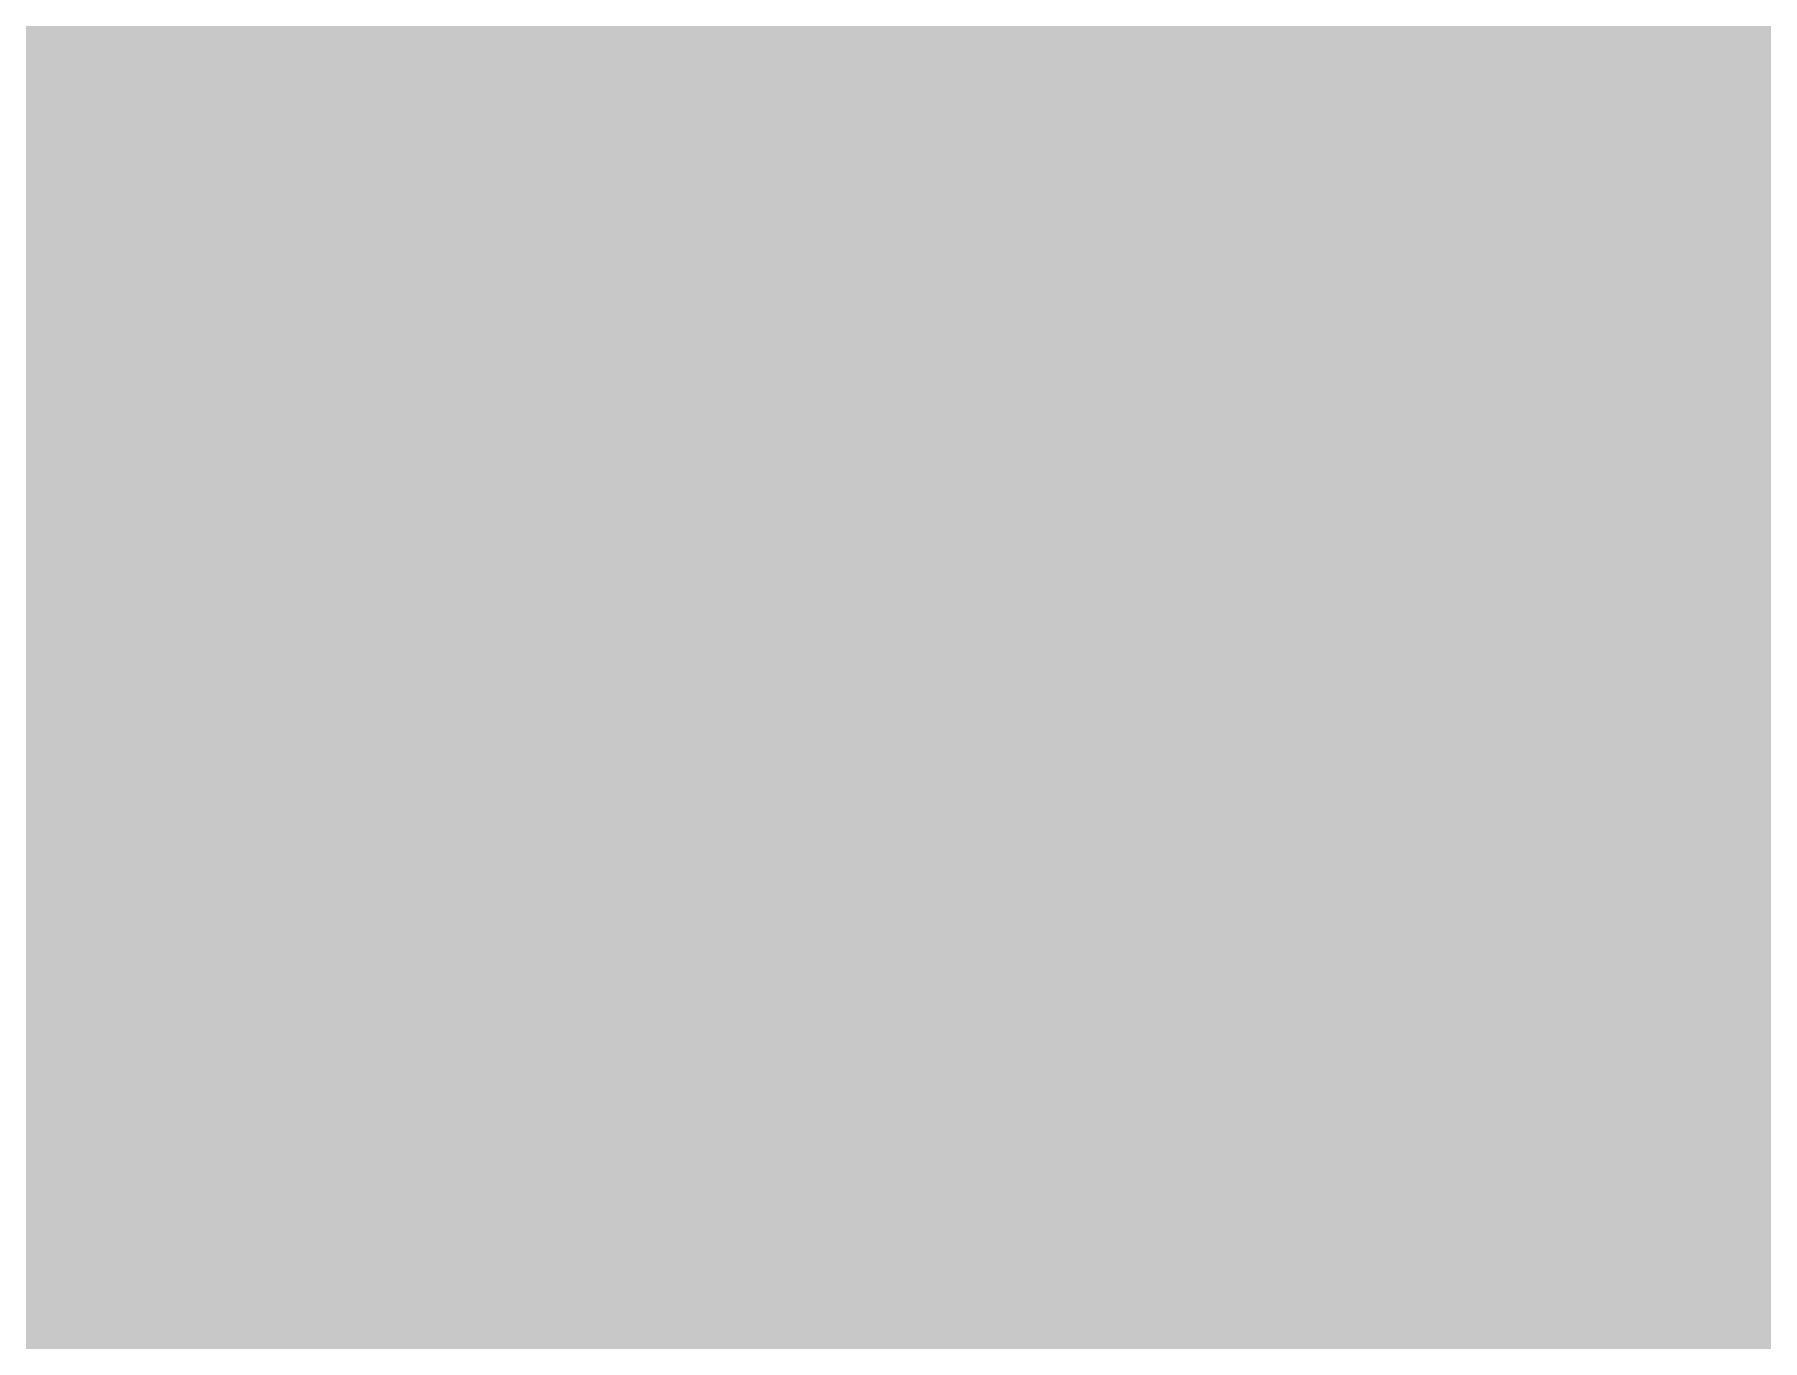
# Model space of a CAD drawing. Extents: x -5 to 112, y -62 to 71.
# Drawn here: x 8.08 to 16.24, y 48.28 to 54.45 of the extents above; entities that cross this region are included whole.
import ezdxf

# ---------------------------------------------------------------- set-up
doc = ezdxf.new("R2010")
doc.units = 0
doc.header["$MEASUREMENT"] = 0
doc.layers.get('0').update_dxf_attribs({"linetype": 'CONTINUOUS'})
for name, color, linetype in [('25-336-0_BOT', 7, 'CONTINUOUS'), ('25-336-0_DRD', 7, 'CONTINUOUS'), ('25-336-0_DRL', 2, 'CONTINUOUS'), ('25-336-0_IN1', 4, 'CONTINUOUS'), ('25-336-0_IN2', 3, 'CONTINUOUS'), ('25-336-0_SMB', 5, 'CONTINUOUS'), ('25-336-0_SMT', 10, 'CONTINUOUS'), ('25-336-0_SPT', 14, 'CONTINUOUS'), ('25-336-0_SST', 9, 'CONTINUOUS'), ('25-336-0_TOP', 12, 'CONTINUOUS'), ('THRUHOLE_TAP', 8, 'CONTINUOUS')]:
    doc.layers.add(name, color=color, linetype=linetype)

# ---------------------------------------------------------------- blocks, each defined once
blk = doc.blocks.new('ROUND_11')
at = {"const_width": 0.35052}
blk.add_lwpolyline([(-0.17526, 0, 1), (0.17526, 0, 1)], format="xyb", close=True, dxfattribs=at)
blk = doc.blocks.new('ROUND_82')
at = {"const_width": 0.10033}
blk.add_lwpolyline([(-0.050164, 0, 1), (0.050164, 0, 1)], format="xyb", close=True, dxfattribs=at)
blk = doc.blocks.new('ROUND_65')
at = {"const_width": 0.35052}
blk.add_lwpolyline([(-0.17526, 0, 1), (0.17526, 0, 1)], format="xyb", close=True, dxfattribs=at)
blk = doc.blocks.new('OBLONG_56')
at = {"const_width": 0.2794}
blk.add_lwpolyline([(0.7493, 0), (-0.7493, 0)], dxfattribs=at)
at = {"const_width": 0.1397}
for points in [[(-0.81915, 0, 1), (-0.67945, 0, 1)], [(0.67945, 0, 1), (0.81915, 0, 1)]]:
    blk.add_lwpolyline(points, format="xyb", close=True, dxfattribs=at)
blk = doc.blocks.new('RECTANGLE_57')
blk.add_solid([(0.889, 0.1397), (0.889, -0.1397), (-0.889, 0.1397), (-0.889, -0.1397)])
blk = doc.blocks.new('ROUND_73')
at = {"const_width": 0.10033}
blk.add_lwpolyline([(-0.050164, 0, 1), (0.050164, 0, 1)], format="xyb", close=True, dxfattribs=at)

msp = doc.modelspace()

# ---------------------------------------------------------------- linework, layer by layer
at = {"layer": '25-336-0_BOT', "const_width": 0.254}
for points in [[(15.9258, 63.44158), (15.9258, 47.23892)], [(15.95628, 62.00648), (15.95628, 47.2694)], [(11.5824, 61.9633), (11.5824, 38.1)], [(11.811, 61.9633), (11.811, 38.1)], [(9.9822, 61.89726), (9.9822, 29.845)], [(9.7536, 61.66866), (9.7536, 29.845)], [(12.0396, 61.30036), (12.0396, 41.94302)], [(13.1826, 61.2648), (13.1826, 42.6212)], [(13.4112, 61.2648), (13.4112, 42.6212)], [(13.6398, 61.21908), (13.6398, 42.6212)], [(14.5542, 61.21908), (14.5542, 42.6212)], [(12.2682, 61.11494), (12.2682, 42.30878)], [(12.954, 61.15812), (12.954, 42.60342)], [(12.4968, 61.04636), (12.4968, 42.4307)], [(12.7254, 61.05906), (12.7254, 42.46118)], [(13.8684, 61.08192), (13.8684, 42.6212)], [(14.097, 61.04128), (14.097, 42.6212)], [(14.3256, 61.08192), (14.3256, 42.6212)], [(8.1534, 60.06846), (8.1534, 35.59556)], [(14.7828, 59.69508), (14.7828, 42.6212)], [(15.6972, 59.69508), (15.6972, 42.6212)], [(15.0114, 59.55792), (15.0114, 42.6212)], [(15.4686, 59.55792), (15.4686, 42.6212)], [(15.24, 59.51728), (15.24, 42.6212)], [(10.2108, 57.43702), (10.2108, 29.845)], [(11.3538, 57.39638), (11.3538, 38.1)], [(10.4394, 57.20588), (10.4394, 29.845)], [(11.1252, 57.19064), (11.1252, 29.845)], [(10.668, 57.11698), (10.668, 29.845)], [(10.8966, 57.1119), (10.8966, 29.845)], [(9.525, 55.63616), (9.525, 54.2163)], [(8.382, 55.42788), (8.382, 54.42712)], [(9.2964, 55.3339), (9.2964, 54.51856)], [(8.36422, 54.4068), (-0.49022, 54.4068)], [(15.95628, 54.4068), (9.41578, 54.4068)], [(8.23976, 54.1782), (-0.54102, 54.1782)], [(15.95628, 54.1782), (9.5377, 54.1782)], [(8.20928, 53.9496), (-0.635, 53.9496)], [(15.95628, 53.9496), (9.56818, 53.9496)], [(8.26008, 53.721), (-0.78486, 53.721)], [(15.95628, 53.721), (9.51992, 53.721)], [(9.525, 53.73116), (9.525, 29.845)], [(8.382, 53.52288), (8.382, 35.59302)], [(8.40994, 53.4924), (-1.01346, 53.4924)], [(15.95628, 53.4924), (9.36752, 53.4924)], [(8.6106, 53.35524), (8.6106, 35.50412)], [(9.2964, 53.4289), (9.2964, 29.845)], [(8.8392, 53.29682), (8.8392, 35.27298)], [(9.0678, 53.31714), (9.0678, 29.845)], [(15.95628, 53.2638), (-1.4224, 53.2638)], [(15.95628, 53.0352), (-4.191, 53.0352)], [(15.95628, 52.8066), (-4.191, 52.8066)], [(15.95628, 52.578), (-4.191, 52.578)], [(15.95628, 52.3494), (-4.191, 52.3494)], [(15.95628, 52.1208), (-4.191, 52.1208)], [(15.95628, 51.8922), (-4.191, 51.8922)], [(15.95628, 51.6636), (-4.191, 51.6636)], [(15.95628, 51.435), (-4.191, 51.435)], [(15.95628, 51.2064), (-4.191, 51.2064)], [(15.95628, 50.9778), (-4.191, 50.9778)], [(15.95628, 50.7492), (-4.191, 50.7492)], [(15.95628, 50.5206), (-4.191, 50.5206)], [(15.95628, 50.292), (-4.191, 50.292)], [(15.95628, 50.0634), (-4.191, 50.0634)], [(15.95628, 49.8348), (-4.191, 49.8348)], [(15.95628, 49.6062), (-4.191, 49.6062)], [(15.95628, 49.3776), (-4.191, 49.3776)], [(15.95628, 49.149), (-4.191, 49.149)], [(15.95628, 48.9204), (-4.191, 48.9204)], [(15.95628, 48.6918), (-4.191, 48.6918)], [(15.95628, 48.4632), (-4.191, 48.4632)], [(15.95628, 48.2346), (-4.191, 48.2346)]]:
    msp.add_lwpolyline(points, dxfattribs=at)
for points in [[(8.89, 54.65572, 0.4142136), (8.20928, 53.975)], [(9.57072, 53.975, 0.4142136), (8.89, 54.65572)], [(8.20928, 53.975, 0.4142136), (8.89, 53.29428)], [(8.89, 53.29428, 0.4142136), (9.57072, 53.975)]]:
    msp.add_lwpolyline(points, format="xyb", dxfattribs=at)
at = {"layer": '25-336-0_DRD', "const_width": 0.254}
for points in [[(10.16, 55.245), (7.62, 52.705)], [(10.16, 52.705), (7.62, 55.245)], [(14.68628, 52.87772), (12.14628, 50.33772)], [(14.68628, 50.33772), (12.14628, 52.87772)]]:
    msp.add_lwpolyline(points, dxfattribs=at)
at = {"layer": '25-336-0_IN1', "const_width": 0.254}
for points in [[(8.382, 61.468), (8.382, 41.021)], [(8.6106, 61.468), (8.6106, 41.021)], [(8.8392, 61.468), (8.8392, 42.67708)], [(9.0678, 61.468), (9.0678, 42.88536)], [(9.2964, 61.468), (9.2964, 42.96156)], [(9.525, 61.468), (9.525, 42.95902)], [(9.7536, 61.468), (9.7536, 42.87012)], [(9.9822, 61.468), (9.9822, 42.63898)], [(10.2108, 61.468), (10.2108, 41.021)], [(10.4394, 61.468), (10.4394, 41.021)], [(10.668, 61.468), (10.668, 41.021)], [(10.8966, 61.468), (10.8966, 41.021)], [(11.1252, 61.468), (11.1252, 41.021)], [(11.3538, 61.468), (11.3538, 41.021)], [(11.5824, 61.468), (11.5824, 41.021)], [(11.811, 61.468), (11.811, 41.021)], [(13.4112, 61.468), (13.4112, 52.2859)], [(14.7828, 61.468), (14.7828, 41.021)], [(15.0114, 61.468), (15.0114, 41.021)], [(15.24, 61.468), (15.24, 41.021)], [(15.4686, 61.468), (15.4686, 41.53662)], [(15.6972, 61.468), (15.6972, 41.90238)], [(15.9258, 61.468), (15.9258, 47.23892)], [(16.1544, 61.468), (16.1544, 47.39386)], [(13.1826, 61.41974), (13.1826, 52.24526)], [(12.0396, 61.30036), (12.0396, 41.94302)], [(13.6398, 61.21908), (13.6398, 52.25034)], [(14.5542, 61.21908), (14.5542, 41.021)], [(12.2682, 61.11494), (12.2682, 42.30878)], [(12.954, 61.15812), (12.954, 52.10556)], [(12.4968, 61.04636), (12.4968, 42.4307)], [(12.7254, 61.05906), (12.7254, 42.46118)], [(13.8684, 61.08192), (13.8684, 52.11572)], [(14.097, 61.04128), (14.097, 41.021)], [(14.3256, 61.08192), (14.3256, 41.021)], [(19.64944, 54.5084), (8.382, 54.5084)], [(19.28622, 54.2798), (8.382, 54.2798)], [(19.16176, 54.0512), (8.382, 54.0512)], [(19.13128, 53.8226), (8.382, 53.8226)], [(19.18208, 53.594), (8.382, 53.594)], [(19.33194, 53.3654), (8.382, 53.3654)], [(20.17014, 53.1368), (8.382, 53.1368)], [(20.14982, 52.9082), (8.382, 52.9082)], [(20.20824, 52.6796), (8.382, 52.6796)], [(20.37588, 52.451), (8.382, 52.451)], [(13.12418, 52.2224), (8.382, 52.2224)], [(30.861, 52.2224), (13.70584, 52.2224)], [(12.85748, 51.9938), (8.382, 51.9938)], [(30.861, 51.9938), (13.97508, 51.9938)], [(12.75334, 51.7652), (8.382, 51.7652)], [(30.861, 51.7652), (14.07668, 51.7652)], [(12.74064, 51.5366), (8.382, 51.5366)], [(30.861, 51.5366), (14.09192, 51.5366)], [(12.80668, 51.308), (8.382, 51.308)], [(30.861, 51.308), (14.02588, 51.308)], [(12.98702, 51.0794), (8.382, 51.0794)], [(12.954, 51.10988), (12.954, 42.41292)], [(30.861, 51.0794), (13.843, 51.0794)], [(13.8684, 51.09972), (13.8684, 41.021)], [(13.1826, 50.96764), (13.1826, 42.26052)], [(13.4112, 50.927), (13.4112, 41.021)], [(13.6398, 50.9651), (13.6398, 41.021)], [(30.861, 50.8508), (8.382, 50.8508)], [(30.861, 50.6222), (8.382, 50.6222)], [(30.861, 50.3936), (8.382, 50.3936)], [(30.861, 50.165), (8.382, 50.165)], [(30.861, 49.9364), (8.382, 49.9364)], [(30.861, 49.7078), (8.382, 49.7078)], [(30.861, 49.4792), (8.382, 49.4792)], [(30.861, 49.2506), (8.382, 49.2506)], [(30.861, 49.022), (8.382, 49.022)], [(30.861, 48.7934), (8.382, 48.7934)], [(30.861, 48.5648), (8.382, 48.5648)], [(30.861, 48.3362), (8.382, 48.3362)]]:
    msp.add_lwpolyline(points, dxfattribs=at)
for points in [[(13.41628, 52.28844, 0.4142136), (12.73556, 51.60772)], [(14.097, 51.60772, 0.4142136), (13.41628, 52.28844)], [(12.73556, 51.60772, 0.4142136), (13.41628, 50.927)], [(13.41628, 50.927, 0.4142136), (14.097, 51.60772)]]:
    msp.add_lwpolyline(points, format="xyb", dxfattribs=at)
at = {"layer": '25-336-0_IN2', "const_width": 0.254}
for points in [[(8.1788, 69.85), (8.1788, 35.60064)], [(9.779, 63.91148), (9.779, 29.845)], [(11.8364, 63.94196), (11.8364, 38.227)], [(10.0076, 63.69812), (10.0076, 29.845)], [(11.6078, 63.7159), (11.6078, 38.227)], [(16.1798, 63.4746), (16.1798, 47.40402)], [(15.9512, 63.44158), (15.9512, 47.26432)], [(13.4366, 61.55944), (13.4366, 38.227)], [(13.208, 61.47816), (13.208, 42.23512)], [(12.065, 61.26988), (12.065, 42.0243)], [(13.6652, 61.19622), (13.6652, 38.227)], [(12.9794, 61.1759), (12.9794, 42.40276)], [(12.2936, 61.10224), (12.2936, 42.32656)], [(12.5222, 61.04382), (12.5222, 42.43832)], [(12.7508, 61.06414), (12.7508, 42.46118)], [(13.8938, 61.07176), (13.8938, 38.227)], [(14.1224, 61.04128), (14.1224, 38.227)], [(14.351, 61.09208), (14.351, 38.227)], [(14.5796, 60.03544), (14.5796, 38.227)], [(15.7226, 59.71794), (15.7226, 38.227)], [(14.8082, 59.67222), (14.8082, 38.227)], [(15.494, 59.56808), (15.494, 38.227)], [(15.0368, 59.54776), (15.0368, 38.227)], [(15.2654, 59.51728), (15.2654, 38.227)], [(11.3792, 57.43702), (11.3792, 38.227)], [(10.2362, 57.39638), (10.2362, 29.845)], [(10.4648, 57.19064), (10.4648, 29.845)], [(11.1506, 57.20588), (11.1506, 29.845)], [(10.6934, 57.1119), (10.6934, 29.845)], [(10.922, 57.11698), (10.922, 29.845)], [(9.5504, 55.71744), (9.5504, 54.13502)], [(8.4074, 55.39994), (8.4074, 54.45252)], [(9.3218, 55.35422), (9.3218, 54.50078)], [(8.36422, 54.4068), (-0.49022, 54.4068)], [(39.10838, 54.4068), (9.41578, 54.4068)], [(8.23976, 54.1782), (-0.54102, 54.1782)], [(38.90264, 54.1782), (9.5377, 54.1782)], [(8.20928, 53.9496), (-0.635, 53.9496)], [(33.04794, 53.9496), (9.56818, 53.9496)], [(9.5504, 53.81244), (9.5504, 29.845)], [(8.26008, 53.721), (-0.78486, 53.721)], [(27.43708, 53.721), (9.51992, 53.721)], [(8.40994, 53.4924), (-1.01346, 53.4924)], [(8.4074, 53.49494), (8.4074, 35.58794)], [(9.3218, 53.44922), (9.3218, 29.845)], [(20.40636, 53.4924), (9.36752, 53.4924)], [(8.636, 53.34508), (8.636, 35.48888)], [(8.8646, 53.29428), (8.8646, 35.22472)], [(9.0932, 53.32476), (9.0932, 29.845)], [(20.22094, 53.2638), (-1.4224, 53.2638)], [(20.15236, 53.0352), (-3.937, 53.0352)], [(20.16506, 52.8066), (-3.937, 52.8066)], [(20.26412, 52.578), (-3.937, 52.578)], [(20.52574, 52.3494), (-3.937, 52.3494)], [(51.90998, 52.1208), (-3.937, 52.1208)], [(51.92014, 51.8922), (-3.937, 51.8922)], [(45.16374, 51.6636), (-3.937, 51.6636)], [(44.90212, 51.435), (-3.937, 51.435)], [(32.85236, 51.2064), (-3.937, 51.2064)], [(32.66694, 50.9778), (-3.937, 50.9778)], [(32.59836, 50.7492), (-3.937, 50.7492)], [(32.61106, 50.5206), (-3.937, 50.5206)], [(32.71012, 50.292), (-3.937, 50.292)], [(32.97174, 50.0634), (-3.937, 50.0634)], [(89.28862, 49.8348), (-3.937, 49.8348)], [(61.12002, 49.6062), (-3.937, 49.6062)], [(42.31894, 49.3776), (-3.937, 49.3776)], [(42.16908, 49.149), (-3.937, 49.149)], [(42.11828, 48.9204), (-3.937, 48.9204)], [(42.14876, 48.6918), (-3.937, 48.6918)], [(42.27322, 48.4632), (-3.937, 48.4632)], [(42.63644, 48.2346), (-3.937, 48.2346)]]:
    msp.add_lwpolyline(points, dxfattribs=at)
for points in [[(8.89, 54.65572, 0.4142136), (8.20928, 53.975)], [(9.57072, 53.975, 0.4142136), (8.89, 54.65572)], [(8.20928, 53.975, 0.4142136), (8.89, 53.29428)], [(8.89, 53.29428, 0.4142136), (9.57072, 53.975)]]:
    msp.add_lwpolyline(points, format="xyb", dxfattribs=at)
at = {"layer": '25-336-0_SMB', "const_width": 0.254}
for points in [[(4.445, 61.595), (4.445, 56.007), (8.636, 51.816)], [(8.0772, 52.3748), (-3.429, 52.3748)], [(8.1026, 52.3494), (8.1026, 35.941)], [(8.3058, 52.1462), (-3.429, 52.1462)], [(8.3312, 52.1208), (8.3312, 35.941)], [(8.5344, 51.9176), (-3.429, 51.9176)], [(8.5598, 51.8922), (8.5598, 35.941)], [(10.922, 51.816), (8.636, 51.816)], [(8.7884, 51.816), (8.7884, 35.941)], [(9.017, 51.816), (9.017, 35.941)], [(9.2456, 51.816), (9.2456, 30.353)], [(9.4742, 51.816), (9.4742, 30.353)], [(9.7028, 51.816), (9.7028, 30.353)], [(9.9314, 51.816), (9.9314, 30.353)], [(10.16, 51.816), (10.16, 30.353)], [(10.3886, 51.816), (10.3886, 30.353)], [(10.6172, 51.816), (10.6172, 30.353)], [(10.8458, 51.816), (10.8458, 30.353)], [(10.922, 51.816), (10.922, 34.798)], [(10.922, 51.689), (-3.429, 51.689)], [(10.922, 51.4604), (-3.429, 51.4604)], [(10.922, 51.2318), (-3.429, 51.2318)], [(10.922, 51.0032), (-3.429, 51.0032)], [(10.922, 50.7746), (-3.429, 50.7746)], [(10.922, 50.546), (-3.429, 50.546)], [(10.922, 50.3174), (-3.429, 50.3174)], [(10.922, 50.0888), (-3.429, 50.0888)], [(10.922, 49.8602), (-3.429, 49.8602)], [(10.922, 49.6316), (-3.429, 49.6316)], [(10.922, 49.403), (-3.429, 49.403)], [(10.922, 49.1744), (-3.429, 49.1744)], [(10.922, 48.9458), (-3.429, 48.9458)], [(10.922, 48.7172), (-3.429, 48.7172)], [(10.922, 48.4886), (-3.429, 48.4886)], [(10.922, 48.26), (-3.429, 48.26)]]:
    msp.add_lwpolyline(points, dxfattribs=at)
at = {"layer": '25-336-0_SST', "const_width": 0.1524}
for points in [[(12.7, 54.102), (12.7, 46.355), (21.59, 46.355), (21.59, 55.245), (13.843, 55.245), (12.7, 54.102)], [(8.56742, 54.42712), (8.39724, 54.48554), (8.39724, 54.84114), (8.56742, 54.89956), (9.24306, 54.89956), (9.41324, 54.84114), (9.41324, 54.48554), (9.24306, 54.42712)], [(8.128, 54.864), (4.572, 54.864), (4.572, 53.086), (8.128, 53.086), (8.128, 54.864)], [(8.39724, 53.58892), (8.39724, 54.06136), (9.07542, 53.58892), (9.24306, 53.58892), (9.41324, 53.64734), (9.41324, 54.00294), (9.24306, 54.06136)], [(8.90524, 52.80914), (9.07542, 52.75072), (9.24306, 52.75072), (9.41324, 52.80914), (9.41324, 53.16474), (9.24306, 53.22316), (9.07542, 53.22316), (8.90524, 53.16474), (8.90524, 52.80914), (8.73506, 52.75072), (8.56742, 52.75072), (8.39724, 52.80914), (8.39724, 53.16474), (8.56742, 53.22316), (8.73506, 53.22316), (8.90524, 53.16474)], [(8.32612, 50.15484), (8.15594, 50.21326), (8.15594, 50.56886), (8.32612, 50.62982), (9.00176, 50.62982), (9.17194, 50.56886), (9.17194, 50.21326), (9.00176, 50.15484)], [(8.32612, 49.79162), (8.15594, 49.67224), (8.15594, 49.43602), (8.32612, 49.31664), (8.49376, 49.31664), (8.83412, 49.55286), (9.17194, 49.31664), (9.17194, 49.79162)], [(8.32612, 48.95342), (8.15594, 48.83404), (8.15594, 48.59782), (8.32612, 48.47844), (8.49376, 48.47844), (8.83412, 48.71466), (9.17194, 48.47844), (9.17194, 48.95342)]]:
    msp.add_lwpolyline(points, dxfattribs=at)
at = {"layer": '25-336-0_TOP'}
for points, const_width in [([(9.779, 63.2333), (9.779, 51.56454)], 0.254), ([(10.0076, 58.2422), (10.0076, 51.56454)], 0.254), ([(9.5504, 55.71744), (9.5504, 54.13502)], 0.254), ([(9.3218, 55.35422), (9.3218, 54.50078)], 0.254), ([(10.2108, 55.0799), (10.2108, 54.1401)], 0.254), ([(10.2108, 54.356), (9.45388, 54.356)], 0.254), ([(12.6492, 54.31536), (12.6492, 54.1401)], 0.254), ([(12.7508, 54.28488), (12.7508, 54.06644)], 0.254), ([(16.383, 54.2798), (12.827, 54.2798)], 0.254), ([(12.9794, 54.2798), (12.9794, 54.06644)], 0.254), ([(13.208, 54.2798), (13.208, 54.06644)], 0.254), ([(13.4366, 54.2798), (13.4366, 54.06644)], 0.254), ([(13.6652, 54.2798), (13.6652, 54.06644)], 0.254), ([(13.8938, 54.2798), (13.8938, 54.06644)], 0.254), ([(14.1224, 54.2798), (14.1224, 54.06644)], 0.254), ([(14.351, 54.2798), (14.351, 54.06644)], 0.254), ([(14.5796, 54.2798), (14.5796, 54.06644)], 0.254), ([(14.8082, 54.2798), (14.8082, 54.06644)], 0.254), ([(15.0368, 54.2798), (15.0368, 54.06644)], 0.254), ([(15.2654, 54.2798), (15.2654, 54.06644)], 0.254), ([(15.494, 54.2798), (15.494, 54.06644)], 0.254), ([(15.7226, 54.2798), (15.7226, 54.06644)], 0.254), ([(15.9512, 54.2798), (15.9512, 54.06644)], 0.254), ([(16.1798, 54.2798), (16.1798, 54.06644)], 0.254), ([(7.366, 53.975), (8.89, 53.975)], 0.635), ([(10.2108, 54.1274), (9.55294, 54.1274)], 0.254), ([(10.2108, 54.1401), (10.20981, 54.10962)], 0.254), ([(12.6492, 54.10962), (12.6482, 54.1402)], 0.254), ([(21.6789, 54.1274), (12.6492, 54.1274)], 0.254), ([(18.14576, 54.06644), (12.64666, 54.06644)], 0.254), ([(10.2362, 53.95722), (10.2362, 53.76164)], 0.254), ([(10.25906, 53.8988), (9.56564, 53.8988)], 0.254), ([(9.5504, 53.81244), (9.5504, 51.56454)], 0.254), ([(10.21334, 53.6702), (9.49706, 53.6702)], 0.254), ([(11.43, 53.60924), (18.14576, 53.60924), (18.796, 52.959), (20.828, 52.959)], 0.254), ([(10.24128, 53.4416), (9.31164, 53.4416)], 0.254), ([(9.3218, 53.44922), (9.3218, 51.56454)], 0.254), ([(10.2362, 53.45684), (10.2362, 53.26126)], 0.254), ([(8.20928, 53.3273), (8.20928, 53.00726)], 0.254), ([(8.68172, 53.3273), (8.20928, 53.3273)], 0.254), ([(8.4074, 53.3273), (8.4074, 51.8922)], 0.254), ([(8.636, 53.3273), (8.636, 51.8922)], 0.254), ([(8.8646, 53.29428), (8.8646, 51.83124)], 0.254), ([(9.0932, 53.32476), (9.0932, 51.62296)], 0.254), ([(10.22096, 53.213), (8.20928, 53.213)], 0.254), ([(17.95526, 53.15204), (12.64666, 53.15204)], 0.254), ([(12.7508, 53.15204), (12.7508, 49.06264)], 0.254), ([(12.9794, 53.15204), (12.9794, 49.06264)], 0.254), ([(13.208, 53.15204), (13.208, 49.06264)], 0.254), ([(13.4366, 53.15204), (13.4366, 49.06264)], 0.254), ([(13.6652, 53.15204), (13.6652, 49.06264)], 0.254), ([(13.8938, 53.15204), (13.8938, 49.06264)], 0.254), ([(14.1224, 53.15204), (14.1224, 49.06264)], 0.254), ([(14.351, 53.15204), (14.351, 49.06264)], 0.254), ([(14.5796, 53.15204), (14.5796, 49.06264)], 0.254), ([(14.8082, 53.15204), (14.8082, 49.06264)], 0.254), ([(15.0368, 53.15204), (15.0368, 49.06264)], 0.254), ([(15.2654, 53.15204), (15.2654, 49.06264)], 0.254), ([(15.494, 53.15204), (15.494, 49.06264)], 0.254), ([(15.7226, 53.15204), (15.7226, 49.06264)], 0.254), ([(15.9512, 53.15204), (15.9512, 49.06264)], 0.254), ([(16.1798, 53.15204), (16.1798, 49.06264)], 0.254), ([(10.22604, 52.9844), (7.27456, 52.9844)], 0.254), ([(8.20928, 53.00726), (7.29996, 53.00726)], 0.254), ([(8.1788, 53.00726), (8.1788, 51.8922)], 0.254), ([(10.2362, 52.95646), (10.2362, 52.76088)], 0.254), ([(18.1229, 52.9844), (12.63142, 52.9844)], 0.254), ([(10.23366, 52.7558), (7.04596, 52.7558)], 0.254), ([(18.3515, 52.7558), (12.62634, 52.7558)], 0.254), ([(10.21842, 52.5272), (6.81736, 52.5272)], 0.254), ([(10.2362, 52.45608), (10.2362, 52.2605)], 0.254), ([(18.64614, 52.5272), (12.64158, 52.5272)], 0.254), ([(10.25144, 52.2986), (6.58876, 52.2986)], 0.254), ([(20.66544, 52.2986), (12.60856, 52.2986)], 0.254), ([(10.2108, 52.07), (7.7978, 52.07)], 0.254), ([(21.6789, 52.07), (12.64666, 52.07)], 0.254), ([(8.636, 51.8922), (7.7978, 51.8922)], 0.254), ([(10.2362, 51.9557), (10.2362, 51.76012)], 0.254), ([(10.27176, 51.8414), (8.84428, 51.8414)], 0.254), ([(21.73986, 51.8414), (12.5857, 51.8414)], 0.254), ([(8.96366, 51.75504), (9.15162, 51.56454)], 0.254), ([(10.2108, 51.6128), (9.10336, 51.6128)], 0.254), ([(10.21334, 51.56454), (9.15162, 51.56454)], 0.254), ([(10.2108, 51.60772), (11.43, 51.60772)], 0.254), ([(13.41628, 51.60772), (11.43, 51.60772)], 0.254), ([(12.6492, 51.60772), (11.43, 51.60772)], 0.254), ([(21.6789, 51.6128), (12.6492, 51.6128)], 0.254), ([(11.43, 51.10734), (8.96366, 51.10734), (8.636, 51.435), (7.0612, 51.435)], 0.254), ([(21.73478, 51.3842), (12.59332, 51.3842)], 0.254), ([(21.68144, 51.1556), (12.64666, 51.1556)], 0.254), ([(8.4455, 50.9778), (7.7978, 50.9778)], 0.254), ([(8.4963, 50.927), (7.7978, 50.927)], 0.254), ([(8.1788, 50.9778), (8.1788, 45.3517)], 0.254), ([(8.4074, 50.9778), (8.4074, 45.3517)], 0.254), ([(8.4455, 50.9778), (8.64108, 50.78476)], 0.254), ([(21.6789, 50.927), (12.61364, 50.927)], 0.254), ([(8.636, 50.7873), (8.636, 45.3517)], 0.254), ([(8.75792, 50.6984), (7.7978, 50.6984)], 0.254), ([(8.8646, 50.6603), (8.8646, 45.3517)], 0.254), ([(21.6789, 50.6984), (12.63904, 50.6984)], 0.254), ([(10.21334, 50.65014), (8.96366, 50.65014)], 0.254), ([(9.0932, 50.65014), (9.0932, 45.3517)], 0.254), ([(9.3218, 50.65014), (9.3218, 45.3517)], 0.254), ([(9.5504, 50.65014), (9.5504, 45.3517)], 0.254), ([(9.779, 50.65014), (9.779, 45.339)], 0.254), ([(10.0076, 50.65014), (10.0076, 45.24502)], 0.254), ([(10.2108, 50.60696), (10.21178, 50.57654)], 0.254), ([(10.2108, 50.57648), (10.2108, 49.63668)], 0.254), ([(12.64666, 50.57648), (12.64666, 50.60696)], 0.254), ([(12.6492, 50.57648), (12.6492, 49.63668)], 0.254), ([(10.2108, 50.4698), (7.5184, 50.4698)], 0.254), ([(21.6789, 50.4698), (12.6492, 50.4698)], 0.254), ([(10.2108, 50.2412), (7.7978, 50.2412)], 0.254), ([(21.6789, 50.2412), (12.6492, 50.2412)], 0.254), ([(10.2108, 50.0126), (7.7978, 50.0126)], 0.254), ([(21.68906, 50.0126), (12.6492, 50.0126)], 0.254), ([(10.2108, 49.784), (7.7978, 49.784)], 0.254), ([(21.71446, 49.784), (12.6492, 49.784)], 0.254), ([(10.2108, 49.63668), (10.20981, 49.6062)], 0.254), ([(12.6492, 49.6062), (12.6482, 49.63678)], 0.254), ([(10.21334, 49.5554), (7.7978, 49.5554)], 0.254), ([(21.68144, 49.5554), (12.64666, 49.5554)], 0.254), ([(10.2362, 49.4538), (10.2362, 49.25822)], 0.254), ([(10.26668, 49.3268), (7.7978, 49.3268)], 0.254), ([(21.73478, 49.3268), (12.59332, 49.3268)], 0.254), ([(10.2108, 49.0982), (7.7978, 49.0982)], 0.254), ([(19.72056, 49.06264), (12.64666, 49.06264)], 0.254), ([(21.6789, 49.0982), (12.6492, 49.0982)], 0.254), ([(10.2362, 48.95342), (10.2362, 48.75784)], 0.254), ([(10.2743, 48.8696), (7.7978, 48.8696)], 0.254), ([(10.2108, 48.641), (3.8227, 48.641)], 0.254), ([(31.75, 44.45), (31.496, 44.196), (24.13, 44.196), (19.72056, 48.60544), (11.43, 48.60544)], 0.254), ([(10.2362, 48.45304), (10.2362, 48.25746)], 0.254), ([(10.25144, 48.4124), (3.8227, 48.4124)], 0.254), ([(10.21588, 48.1838), (3.8227, 48.1838)], 0.254)]:
    msp.add_lwpolyline(points, dxfattribs=dict(at, const_width=const_width))
at = {"layer": '25-336-0_TOP', "const_width": 0.254}
for points in [[(9.57072, 53.975, 0.4142136), (8.89, 54.65572)], [(12.6492, 54.31536, 0.1000976), (12.827, 54.27941)], [(12.6492, 54.31536, 0.1000976), (12.827, 54.27941)], [(10.2108, 54.10962, 0.1415842), (10.28322, 53.85898)], [(12.64666, 54.06644, 0.0230365), (12.64865, 54.10962)], [(8.89, 53.29428, 0.4142136), (9.57072, 53.975)], [(10.28192, 53.85816, 0.1404188), (10.21061, 53.60924)], [(10.2108, 53.60924, 0.1415842), (10.28322, 53.3586)], [(10.28192, 53.35778, 0.1404188), (10.21061, 53.10886)], [(8.68172, 53.3273, 0.0779385), (8.89, 53.29464)], [(10.2108, 53.10886, 0.1415842), (10.28322, 52.85822)], [(12.57554, 52.8574, 0.1423204), (12.64859, 53.10886)], [(12.6492, 53.10886, 0.0230363), (12.64721, 53.15209)], [(10.28192, 52.8574, 0.1404188), (10.21061, 52.60848)], [(12.6492, 52.60848, 0.1411512), (12.5772, 52.85844)], [(10.2108, 52.60848, 0.1415842), (10.28322, 52.35784)], [(12.57554, 52.35702, 0.1423204), (12.64859, 52.60848)], [(10.28192, 52.35702, 0.1404188), (10.21061, 52.1081)], [(12.6492, 52.1081, 0.1411512), (12.5772, 52.35806)], [(10.2108, 52.1081, 0.1415842), (10.28322, 51.85746)], [(12.57554, 51.85664, 0.1423204), (12.64859, 52.1081)], [(8.95858, 51.75758, 0.1989124), (8.636, 51.8912)], [(8.95858, 51.75758, 0.1989124), (8.636, 51.8912)], [(10.28192, 51.85664, 0.1404188), (10.21061, 51.60772)], [(12.6492, 51.60772, 0.1411512), (12.5772, 51.85768)], [(10.2108, 51.60772, 0.0230372), (10.21279, 51.56449)], [(12.57554, 51.35626, 0.1423204), (12.64859, 51.60772)], [(12.6492, 51.10734, 0.1411512), (12.5772, 51.3573)], [(12.57554, 50.85588, 0.1423204), (12.64859, 51.10734)], [(12.6492, 50.60696, 0.1411512), (12.5772, 50.85692)], [(8.64108, 50.78476, 0.1989124), (8.96366, 50.65114)], [(10.21334, 50.65014, 0.0230365), (10.21135, 50.60696)], [(10.2108, 49.6062, 0.1415842), (10.28322, 49.35556)], [(12.57554, 49.35474, 0.1423204), (12.64859, 49.6062)], [(10.28192, 49.35474, 0.1404188), (10.21061, 49.10582)], [(12.6492, 49.10582, 0.1411512), (12.5772, 49.35578)], [(10.2108, 49.10582, 0.1415842), (10.28322, 48.85518)], [(12.64666, 49.06264, 0.0230365), (12.64865, 49.10582)], [(10.28192, 48.85436, 0.1404188), (10.21061, 48.60544)], [(10.2108, 48.60544, 0.1415842), (10.28322, 48.3548)], [(10.28192, 48.35398, 0.1404188), (10.21061, 48.10506)]]:
    msp.add_lwpolyline(points, format="xyb", dxfattribs=at)

# ---------------------------------------------------------------- block references
at = {"layer": '25-336-0_BOT'}
for p in [(8.89, 53.975), (13.41628, 51.60772)]:
    msp.add_blockref('ROUND_11', p, dxfattribs=at)
at = {"layer": '25-336-0_DRL'}
for p in [(8.89, 53.975), (13.41628, 51.60772)]:
    msp.add_blockref('ROUND_82', p, dxfattribs=at)
at = {"layer": '25-336-0_IN1'}
for p in [(8.89, 53.975), (13.41628, 51.60772)]:
    msp.add_blockref('ROUND_65', p, dxfattribs=at)
at = {"layer": '25-336-0_IN2'}
for p in [(8.89, 53.975), (13.41628, 51.60772)]:
    msp.add_blockref('ROUND_65', p, dxfattribs=at)
at = {"layer": '25-336-0_SMT'}
for name, p in [('OBLONG_56', (11.43, 54.10962)), ('OBLONG_56', (11.43, 53.60924)), ('OBLONG_56', (11.43, 53.10886)), ('OBLONG_56', (11.43, 52.60848)), ('OBLONG_56', (11.43, 52.1081)), ('OBLONG_56', (11.43, 51.60772)), ('OBLONG_56', (11.43, 51.10734)), ('OBLONG_56', (11.43, 50.60696)), ('RECTANGLE_57', (11.43, 50.10658)), ('OBLONG_56', (11.43, 49.6062)), ('OBLONG_56', (11.43, 49.10582)), ('OBLONG_56', (11.43, 48.60544))]:
    msp.add_blockref(name, p, dxfattribs=at)
at = {"layer": '25-336-0_SPT'}
for name, p in [('OBLONG_56', (11.43, 54.10962)), ('OBLONG_56', (11.43, 53.60924)), ('OBLONG_56', (11.43, 53.10886)), ('OBLONG_56', (11.43, 52.60848)), ('OBLONG_56', (11.43, 52.1081)), ('OBLONG_56', (11.43, 51.60772)), ('OBLONG_56', (11.43, 51.10734)), ('OBLONG_56', (11.43, 50.60696)), ('RECTANGLE_57', (11.43, 50.10658)), ('OBLONG_56', (11.43, 49.6062)), ('OBLONG_56', (11.43, 49.10582)), ('OBLONG_56', (11.43, 48.60544))]:
    msp.add_blockref(name, p, dxfattribs=at)
at = {"layer": '25-336-0_TOP'}
for name, p in [('ROUND_11', (8.89, 53.975)), ('OBLONG_56', (11.43, 54.10962)), ('OBLONG_56', (11.43, 53.60924)), ('OBLONG_56', (11.43, 53.10886)), ('OBLONG_56', (11.43, 52.60848)), ('OBLONG_56', (11.43, 52.1081)), ('ROUND_11', (13.41628, 51.60772)), ('OBLONG_56', (11.43, 51.60772)), ('OBLONG_56', (11.43, 51.10734)), ('OBLONG_56', (11.43, 50.60696)), ('RECTANGLE_57', (11.43, 50.10658)), ('OBLONG_56', (11.43, 49.6062)), ('OBLONG_56', (11.43, 49.10582)), ('OBLONG_56', (11.43, 48.60544))]:
    msp.add_blockref(name, p, dxfattribs=at)
at = {"layer": 'THRUHOLE_TAP'}
for p in [(8.89, 53.975), (13.41628, 51.60772)]:
    msp.add_blockref('ROUND_73', p, dxfattribs=at)

doc.saveas('drawing.dxf')
